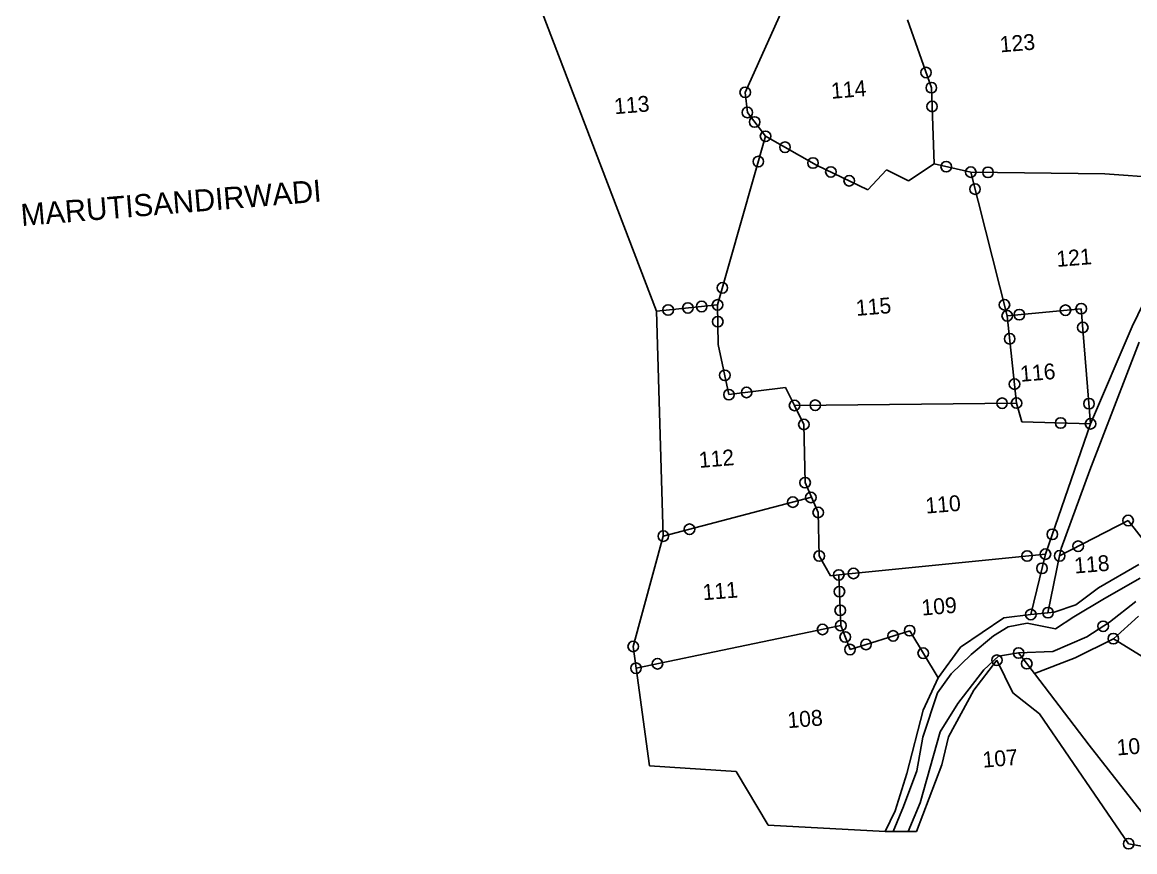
# Model space of a CAD drawing. Header units: metres. Extents: x 307122 to 311809, y 1926082 to 1930533.
# Drawn here: x 308748 to 309391, y 1928376 to 1928855 of the extents above; entities that cross this region are included whole.
import ezdxf

# ---------------------------------------------------------------- set-up
doc = ezdxf.new("R2010")
doc.units = ezdxf.units.M
for name, color, linetype in [('LINE_WATER', 4, 'Continuous'), ('OFF', 1, 'Continuous'), ('POLY_PARCEL', 6, 'Continuous'), ('POLY_ROAD', 30, 'Continuous'), ('POLY_WATER', 4, 'Continuous'), ('TEXT_MAPOUT', 7, 'Continuous'), ('TEXT_PARCEL', 7, 'Continuous')]:
    doc.layers.add(name, color=color, linetype=linetype)
doc.styles.add('TEXT_MAP', font='')
doc.styles.get('TEXT_MAP').set_extended_font_data('Kruti Dev 050')

msp = doc.modelspace()

# ---------------------------------------------------------------- linework, layer by layer
for centre in [(309270.56, 1928825.84), (309166.02, 1928814.4), (309273.63, 1928817.08), (309167.27, 1928802.79), (309274.02, 1928806.28), (309171.46, 1928797.29), (309177.78, 1928789.02), (309189.03, 1928782.68), (309173.61, 1928774.39), (309205.18, 1928773.58), (309282.19, 1928771.45), (309215.56, 1928768.41), (309226.14, 1928763.31), (309296.39, 1928768.3), (309306.38, 1928768.17), (309298.87, 1928758.51), (309152.83, 1928701.45), (309121.49, 1928688.66), (309132.88, 1928689.83), (309140.86, 1928690.65), (309150.02, 1928691.59), (309315.84, 1928691.67), (309324.44, 1928685.94), (309351.13, 1928688.52), (309360.25, 1928689.4), (309150.19, 1928681.9), (309317.46, 1928685.27), (309361.14, 1928678.53), (309318.88, 1928672.02), (309154.24, 1928650.91), (309166.83, 1928641.01), (309321.67, 1928645.81), (309156.62, 1928639.72), (309314.48, 1928634.77), (309322.84, 1928634.86), (309364.71, 1928634.49), (309194.52, 1928633.46), (309206.52, 1928633.59), (309199.93, 1928622.49), (309348.33, 1928623.35), (309365.65, 1928622.88), (309200.64, 1928588.87), (309193.55, 1928577.61), (309203.95, 1928580.34), (309208.21, 1928571.63), (309387.32, 1928567), (309118.69, 1928557.97), (309133.82, 1928561.94), (309343.54, 1928559), (309358.47, 1928552.11), (309208.8, 1928546.5), (309328.93, 1928546.49), (309339.58, 1928547.56), (309347.77, 1928546.58), (309337.59, 1928539.35), (309220.11, 1928535.54), (309228.62, 1928536.38), (309220.5, 1928525.9), (309220.94, 1928515.08), (309331.12, 1928512.66), (309341.01, 1928513.71), (309221.29, 1928506.24), (309372.92, 1928505.88), (309210.74, 1928504.05), (309223.81, 1928499.69), (309251.53, 1928500.3), (309261.09, 1928503.32), (309101.27, 1928494.22), (309235.86, 1928495.35), (309378.8, 1928498.7), (309226.61, 1928492.43), (309268.89, 1928490.33), (309311.52, 1928486.26), (309324.04, 1928490.45), (309102.92, 1928481.65), (309115.29, 1928484.22), (309328.77, 1928484.27), (309387.64, 1928380.22)]:
    msp.add_circle(centre, 3.04)
at = {"layer": 'LINE_WATER'}
for p, q in [((309373.67, 1928521.87), (309394.27, 1928533.59)), ((309355.94, 1928511.27), (309373.67, 1928521.87)), ((309376.52, 1928508.23), (309391.89, 1928520.1)), ((309345.31, 1928504.37), (309355.94, 1928511.27)), ((309309.58, 1928500.38), (309318.02, 1928505.5)), ((309318.02, 1928505.5), (309329.07, 1928507.59)), ((309329.07, 1928507.59), (309345.31, 1928504.37)), ((309363.44, 1928499.7), (309376.52, 1928508.23)), ((309296.58, 1928489.58), (309309.58, 1928500.38)), ((309343.77, 1928491.21), (309363.44, 1928499.7)), ((309285.1, 1928478.31), (309296.58, 1928489.58)), ((309312.43, 1928488.64), (309324.04, 1928490.45)), ((309324.04, 1928490.45), (309343.77, 1928491.21)), ((309303.89, 1928480.77), (309312.43, 1928488.64)), ((309277.15, 1928467.33), (309285.1, 1928478.31)), ((309288.86, 1928461.2), (309303.89, 1928480.77)), ((309268.6, 1928441.84), (309277.15, 1928467.33)), ((309278.72, 1928444.89), (309288.86, 1928461.2)), ((309267.18, 1928403.81), (309278.72, 1928444.89)), ((309265.18, 1928422.37), (309268.6, 1928441.84)), ((309257.43, 1928401.67), (309265.18, 1928422.37)), ((309251.54, 1928387.33), (309257.43, 1928401.67)), ((309260.22, 1928387.36), (309267.18, 1928403.81))]:
    msp.add_line(p, q, dxfattribs=at)
at = {"layer": 'OFF'}
for p, q in [((309114.82, 1928687.97), (309045.24, 1928869.76)), ((309114.82, 1928687.97), (309150.02, 1928691.59)), ((309118.69, 1928557.97), (309114.82, 1928687.97)), ((309118.69, 1928557.97), (309101.27, 1928494.22)), ((309331.12, 1928512.66), (309341.01, 1928513.71)), ((309101.27, 1928494.22), (309102.92, 1928481.65)), ((309110.65, 1928425.24), (309102.92, 1928481.65)), ((309265.12, 1928387.37), (309246.96, 1928387.32)), ((309412.43, 1928375.58), (309387.64, 1928380.22))]:
    msp.add_line(p, q, dxfattribs=at)
at = {"layer": 'POLY_PARCEL'}
for p, q in [((309166.02, 1928814.4), (309193.78, 1928876.11)), ((309259.86, 1928856.35), (309273.63, 1928817.08)), ((309167.27, 1928802.79), (309166.02, 1928814.4)), ((309273.63, 1928817.08), (309275.2, 1928773)), ((309177.78, 1928789.02), (309167.27, 1928802.79)), ((309150.02, 1928691.59), (309177.78, 1928789.02)), ((309207.27, 1928772.4), (309177.78, 1928789.02)), ((309236.86, 1928758.14), (309207.27, 1928772.4)), ((309275.2, 1928773), (309260.46, 1928763.3)), ((309275.2, 1928773), (309296.39, 1928768.3)), ((309247.64, 1928769.57), (309236.86, 1928758.14)), ((309260.46, 1928763.3), (309247.64, 1928769.57)), ((309317.46, 1928685.27), (309296.39, 1928768.3)), ((309296.39, 1928768.3), (309373.82, 1928767.33)), ((309373.82, 1928767.33), (309414.8, 1928764.25)), ((309150.43, 1928668.78), (309150.02, 1928691.59)), ((309360.25, 1928689.4), (309317.46, 1928685.27)), ((309365.65, 1928622.88), (309360.25, 1928689.4)), ((309317.46, 1928685.27), (309322.84, 1928634.86)), ((309156.62, 1928639.72), (309150.43, 1928668.78)), ((309189.39, 1928643.87), (309156.62, 1928639.72)), ((309194.52, 1928633.46), (309189.39, 1928643.87)), ((309194.52, 1928633.46), (309322.84, 1928634.86)), ((309199.93, 1928622.49), (309194.52, 1928633.46)), ((309322.84, 1928634.86), (309325.91, 1928623.95)), ((309200.64, 1928588.87), (309199.93, 1928622.49)), ((309325.91, 1928623.95), (309365.65, 1928622.88)), ((309204.34, 1928580.44), (309200.64, 1928588.87)), ((309204.34, 1928580.44), (309118.69, 1928557.97)), ((309208.21, 1928571.63), (309204.34, 1928580.44)), ((309208.8, 1928546.5), (309208.21, 1928571.63)), ((309387.32, 1928567), (309347.77, 1928546.58)), ((309404.54, 1928545.13), (309387.32, 1928567)), ((309339.58, 1928547.56), (309220.11, 1928535.52)), ((309215.31, 1928535.03), (309208.8, 1928546.5)), ((309220.11, 1928535.52), (309215.31, 1928535.03)), ((309221.29, 1928506.24), (309220.11, 1928535.52)), ((309393.43, 1928511.73), (309378.8, 1928498.7)), ((309102.92, 1928481.65), (309221.29, 1928506.24)), ((309221.29, 1928506.24), (309226.61, 1928492.43)), ((309226.61, 1928492.43), (309261.09, 1928503.32)), ((309261.09, 1928503.32), (309277.51, 1928475.99)), ((309378.8, 1928498.7), (309356.73, 1928487.71)), ((309399.89, 1928485.64), (309378.8, 1928498.7)), ((309356.73, 1928487.71), (309333.18, 1928478.49)), ((309160.88, 1928421.92), (309110.65, 1928425.24)), ((309179.25, 1928390.87), (309160.88, 1928421.92)), ((309246.96, 1928387.32), (309179.25, 1928390.87))]:
    msp.add_line(p, q, dxfattribs=at)
at = {"layer": 'POLY_ROAD'}
for p, q in [((309389.77, 1928679.04), (309423.58, 1928749.42)), ((309365.65, 1928622.88), (309389.77, 1928679.04)), ((309393.74, 1928670.01), (309365.27, 1928596.09)), ((309339.58, 1928547.56), (309365.65, 1928622.88)), ((309365.27, 1928596.09), (309348.64, 1928550.86)), ((309331.12, 1928512.66), (309339.58, 1928547.56)), ((309348.64, 1928550.86), (309347.77, 1928546.58)), ((309347.77, 1928546.58), (309341.01, 1928513.71))]:
    msp.add_line(p, q, dxfattribs=at)
at = {"layer": 'POLY_WATER'}
for p, q in [((309370.2, 1928528.12), (309393.62, 1928541.65)), ((309357.12, 1928518.34), (309370.2, 1928528.12)), ((309344.56, 1928514.08), (309357.12, 1928518.34)), ((309290.38, 1928493.84), (309315.46, 1928510.73)), ((309315.46, 1928510.73), (309331.12, 1928512.66)), ((309341.01, 1928513.71), (309344.56, 1928514.08)), ((309277.51, 1928475.99), (309290.38, 1928493.84)), ((309324.04, 1928490.45), (309333.18, 1928478.49)), ((309311.52, 1928486.26), (309298.12, 1928468.91)), ((309320.71, 1928467.42), (309311.52, 1928486.26)), ((309333.18, 1928478.49), (309364.8, 1928437.12)), ((309268.94, 1928457.44), (309277.51, 1928475.99)), ((309298.12, 1928468.91), (309283.6, 1928441.92)), ((309336.05, 1928455.3), (309320.71, 1928467.42)), ((309259.51, 1928420.83), (309268.94, 1928457.44)), ((309387.64, 1928380.22), (309336.05, 1928455.3)), ((309283.6, 1928441.92), (309279.66, 1928425.83)), ((309364.8, 1928437.12), (309411.26, 1928377.86)), ((309279.66, 1928425.83), (309265.12, 1928387.37)), ((309252.67, 1928399.25), (309259.51, 1928420.83)), ((309246.96, 1928387.32), (309252.67, 1928399.25))]:
    msp.add_line(p, q, dxfattribs=at)

# ---------------------------------------------------------------- texts
at = {"layer": 'TEXT_MAPOUT'}
msp.add_text('MARUTISANDIRWADI', height=12.7496, rotation=4.68931, dxfattribs=at).set_placement((308747.8, 1928737.1))
at = {"layer": 'TEXT_PARCEL', "style": 'TEXT_MAP'}
for s, p in [('123', (309313.52, 1928837.48)), ('114', (309215.93, 1928810.66)), ('113', (309090.61, 1928801.75)), ('121', (309346.23, 1928713.5)), ('115', (309230.33, 1928685.2)), ('116', (309325.25, 1928647.13)), ('112', (309139.56, 1928597.38)), ('110', (309270.52, 1928570.96)), ('118', (309356.51, 1928536.34)), ('111', (309141.73, 1928520.9)), ('109', (309268.23, 1928512.04)), ('108', (309190.75, 1928446.96)), ('106', (309381.05, 1928431.19)), ('107', (309303.53, 1928424.14))]:
    msp.add_text(s, height=9.18, rotation=4.68931, dxfattribs=at).set_placement(p)

doc.saveas('drawing.dxf')
